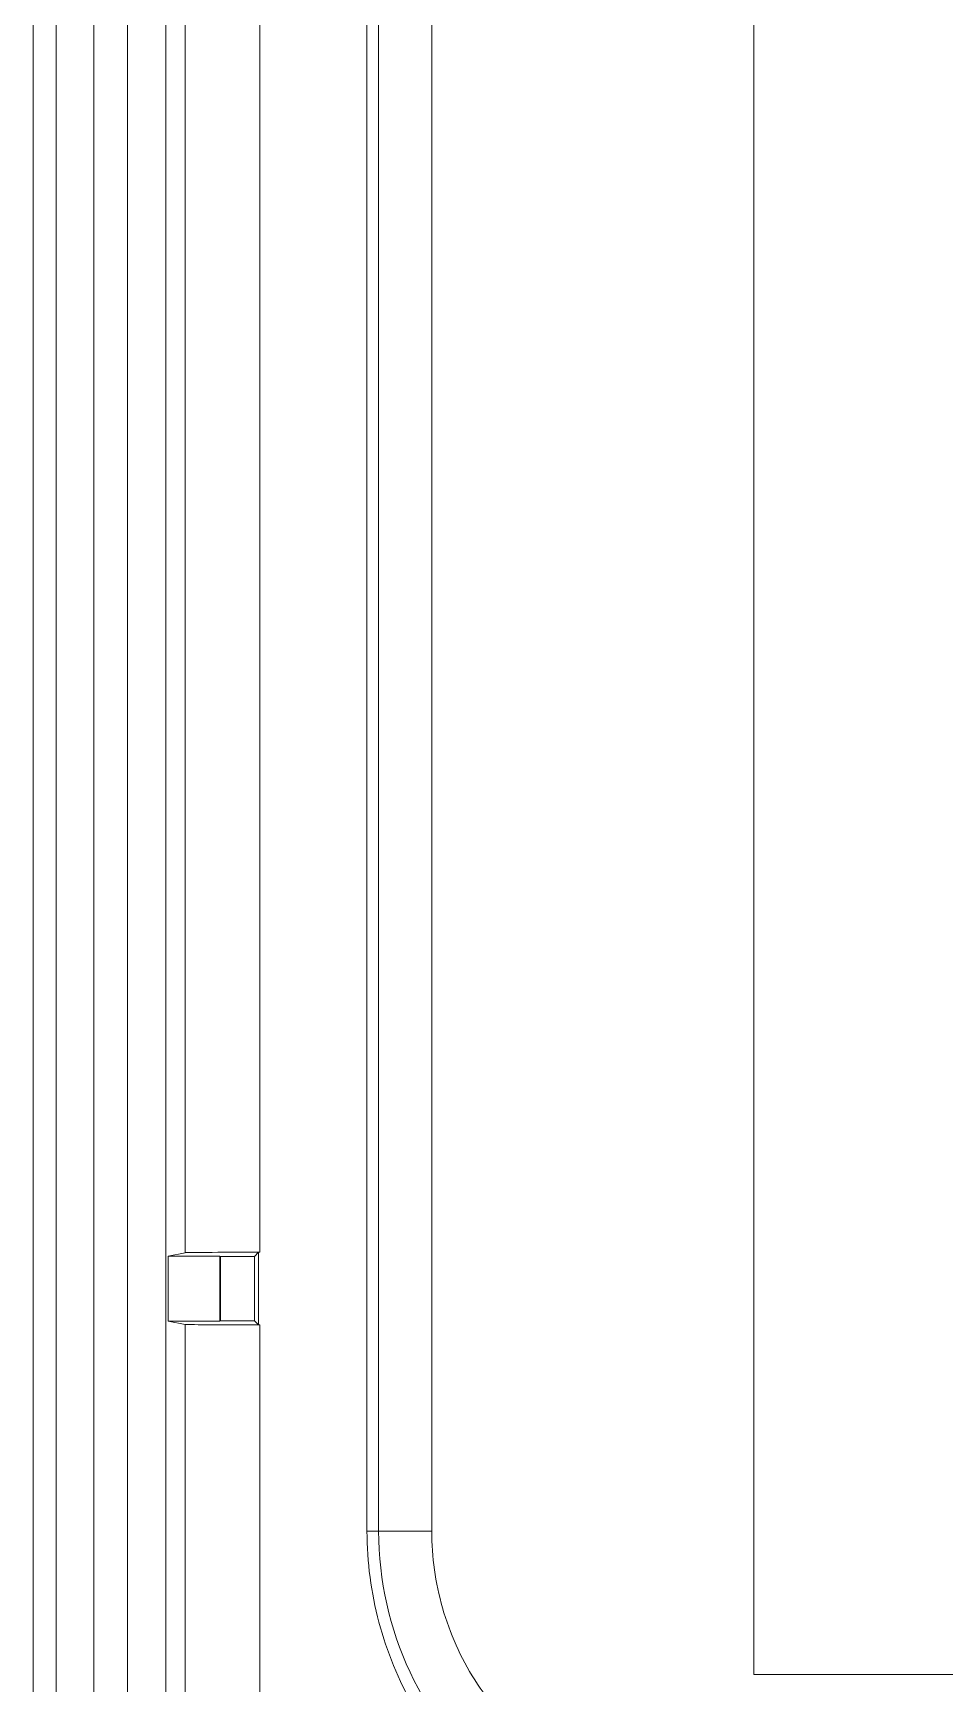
# Model space of a CAD drawing. Header units: inches. Extents: x 0 to 40, y 35.9 to 64.1.
# Drawn here: x 24.082 to 25.179, y 49.523 to 51.509 of the extents above; entities that cross this region are included whole.
import ezdxf

# ---------------------------------------------------------------- set-up
doc = ezdxf.new("R2010")
doc.units = ezdxf.units.IN
doc.header["$MEASUREMENT"] = 0
doc.layers.add('2', color=7, linetype='Continuous')

# ---------------------------------------------------------------- blocks, each defined once
blk = doc.blocks.new('block 1929')
at = {"layer": '2', "color": 7, "lineweight": 18, "true_color": 0xffffff}
blk.add_lwpolyline([(24.3484, 49.9599), (24.3076, 49.9599)], dxfattribs=at)
blk = doc.blocks.new('block 1983')
at = {"layer": '2', "color": 7, "lineweight": 18, "true_color": 0xffffff}
blk.add_lwpolyline([(24.3076, 50.0374), (24.3076, 49.9599)], dxfattribs=at)
blk = doc.blocks.new('block 2011')
at = {"layer": '2', "color": 7, "lineweight": 18, "true_color": 0xffffff}
blk.add_lwpolyline([(24.3484, 50.0374), (24.3484, 49.9599)], dxfattribs=at)
blk = doc.blocks.new('block 2021')
at = {"layer": '2', "color": 7, "lineweight": 18, "true_color": 0xffffff}
blk.add_lwpolyline([(24.2447, 50.0377), (24.2447, 49.9595)], dxfattribs=at)
blk = doc.blocks.new('block 2022')
at = {"layer": '2', "color": 7, "lineweight": 18, "true_color": 0xffffff}
blk.add_lwpolyline([(24.2652, 50.0418), (24.2447, 50.0377)], dxfattribs=at)
blk = doc.blocks.new('block 2030')
at = {"layer": '2', "color": 7, "lineweight": 18, "true_color": 0xffffff}
blk.add_lwpolyline([(24.2652, 50.0418), (24.2652, 52.0784)], dxfattribs=at)
blk = doc.blocks.new('block 2039')
at = {"layer": '2', "color": 7, "lineweight": 18, "true_color": 0xffffff}
blk.add_lwpolyline([(24.4838, 52.5755), (24.4838, 49.7067)], dxfattribs=at)
blk = doc.blocks.new('block 2056')
at = {"layer": '2', "color": 7, "lineweight": 18, "true_color": 0xffffff}
blk.add_lwpolyline([(24.3533, 49.955), (24.3533, 50.0423)], dxfattribs=at)
blk = doc.blocks.new('block 2062')
at = {"layer": '2', "color": 7, "lineweight": 18, "true_color": 0xffffff}
blk.add_lwpolyline([(28.6508, 49.5345), (24.9489, 49.5345)], dxfattribs=at)
blk = doc.blocks.new('block 2084')
at = {"layer": '2', "color": 7, "lineweight": 18, "true_color": 0xffffff}
blk.add_lwpolyline([(24.9489, 49.5345), (24.9489, 52.5634)], dxfattribs=at)
blk = doc.blocks.new('block 2092')
at = {"layer": '2', "color": 7, "lineweight": 18, "true_color": 0xffffff}
blk.add_lwpolyline([(24.1555, 49.2752), (24.1555, 52.5382)], dxfattribs=at)
blk = doc.blocks.new('block 2106')
at = {"layer": '2', "color": 7, "lineweight": 18, "true_color": 0xffffff}
blk.add_lwpolyline([(24.1959, 52.5382), (24.1959, 49.2752)], dxfattribs=at)
blk = doc.blocks.new('block 2121')
at = {"layer": '2', "color": 7, "lineweight": 18, "true_color": 0xffffff}
blk.add_lwpolyline([(24.242, 49.2752), (24.242, 52.5382)], dxfattribs=at)
blk = doc.blocks.new('block 2123')
at = {"layer": '2', "color": 7, "lineweight": 18, "true_color": 0xffffff}
blk.add_lwpolyline([(24.2447, 49.9595), (24.2652, 49.9554)], dxfattribs=at)
blk = doc.blocks.new('block 2126')
at = {"layer": '2', "color": 7, "lineweight": 18, "true_color": 0xffffff}
blk.add_lwpolyline([(24.307, 49.9595), (24.2447, 49.9595)], dxfattribs=at)
blk = doc.blocks.new('block 2127')
at = {"layer": '2', "color": 7, "lineweight": 18, "true_color": 0xffffff}
blk.add_lwpolyline([(24.2447, 50.0377), (24.307, 50.0377)], dxfattribs=at)
blk = doc.blocks.new('block 2130')
at = {"layer": '2', "color": 7, "lineweight": 18, "true_color": 0xffffff}
blk.add_lwpolyline([(24.307, 49.9595), (24.307, 50.0377)], dxfattribs=at)
blk = doc.blocks.new('block 2131')
at = {"layer": '2', "color": 7, "lineweight": 18, "true_color": 0xffffff}
blk.add_lwpolyline([(24.3076, 49.9599), (24.307, 49.9595)], dxfattribs=at)
blk = doc.blocks.new('block 2132')
at = {"layer": '2', "color": 7, "lineweight": 18, "true_color": 0xffffff}
blk.add_lwpolyline([(24.307, 50.0377), (24.3076, 50.0374)], dxfattribs=at)
blk = doc.blocks.new('block 2133')
at = {"layer": '2', "color": 7, "lineweight": 18, "true_color": 0xffffff}
blk.add_lwpolyline([(24.3076, 50.0374), (24.3484, 50.0374)], dxfattribs=at)
blk = doc.blocks.new('block 2137')
at = {"layer": '2', "color": 7, "lineweight": 18, "true_color": 0xffffff}
blk.add_lwpolyline([(24.3484, 50.0374), (24.3533, 50.0423)], dxfattribs=at)
blk = doc.blocks.new('block 2145')
at = {"layer": '2', "color": 7, "lineweight": 18, "true_color": 0xffffff}
blk.add_lwpolyline([(24.4979, 49.7067), (24.4838, 49.7067)], dxfattribs=at)
blk = doc.blocks.new('block 2146')
at = {"layer": '2', "color": 7, "lineweight": 18, "true_color": 0xffffff}
blk.add_lwpolyline([(24.4979, 49.7067), (24.4979, 52.5755)], dxfattribs=at)
blk = doc.blocks.new('block 2148')
at = {"layer": '2', "color": 7, "lineweight": 18, "true_color": 0xffffff}
blk.add_lwpolyline([(24.5618, 52.5755), (24.5618, 49.7067)], dxfattribs=at)
blk = doc.blocks.new('block 2255')
at = {"layer": '2', "color": 7, "lineweight": 18, "true_color": 0xffffff}
blk.add_lwpolyline([(24.1101, 52.5563), (24.1101, 49.4215)], dxfattribs=at)
blk = doc.blocks.new('block 2263')
at = {"layer": '2', "color": 7, "lineweight": 18, "true_color": 0xffffff}
blk.add_lwpolyline([(24.0823, 52.5526), (24.0823, 49.4215)], dxfattribs=at)
blk = doc.blocks.new('block 2364')
at = {"layer": '2', "color": 7, "lineweight": 18, "true_color": 0xffffff}
blk.add_open_spline([(24.6417, 49.3996), (24.5506, 49.4756), (24.4979, 49.588), (24.4979, 49.7067)], degree=3, dxfattribs=at)
blk = doc.blocks.new('block 2425')
at = {"layer": '2', "color": 7, "lineweight": 18, "true_color": 0xffffff}
blk.add_open_spline([(24.3533, 49.955), (24.3045, 49.955), (24.2665, 49.9552), (24.2652, 49.9554)], degree=3, dxfattribs=at)
blk = doc.blocks.new('block 2435')
at = {"layer": '2', "color": 7, "lineweight": 18, "true_color": 0xffffff}
blk.add_open_spline([(24.2652, 50.0418), (24.2665, 50.0421), (24.3045, 50.0423), (24.3533, 50.0423)], degree=3, dxfattribs=at)
blk = doc.blocks.new('block 2466')
at = {"layer": '2', "color": 7, "lineweight": 18, "true_color": 0xffffff}
blk.add_lwpolyline([(24.5618, 49.7067), (24.5619, 49.7008), (24.562, 49.695), (24.5623, 49.6892), (24.5626, 49.6834), (24.5631, 49.6776), (24.5636, 49.6718), (24.5643, 49.6661), (24.565, 49.6603), (24.5659, 49.6546), (24.5668, 49.6489), (24.5679, 49.6431), (24.569, 49.6375), (24.5703, 49.6317), (24.5717, 49.6259), (24.5732, 49.6201), (24.5748, 49.6144), (24.5764, 49.6087), (24.5782, 49.603), (24.5801, 49.5974), (24.5821, 49.5918), (24.5842, 49.5862), (24.5864, 49.5807), (24.5886, 49.5752), (24.591, 49.5697), (24.5935, 49.5643), (24.5961, 49.5589), (24.5988, 49.5536), (24.6015, 49.5483), (24.6044, 49.5431), (24.6073, 49.5379), (24.6103, 49.5328), (24.6135, 49.5278), (24.6167, 49.5228), (24.62, 49.5178), (24.6234, 49.5129), (24.6269, 49.5081), (24.6304, 49.5033), (24.6341, 49.4986), (24.6377, 49.4941), (24.6414, 49.4896), (24.6452, 49.4852), (24.6491, 49.4809), (24.653, 49.4767), (24.657, 49.4725), (24.6611, 49.4683), (24.6652, 49.4643), (24.6695, 49.4603), (24.6738, 49.4564), (24.6782, 49.4526), (24.6826, 49.4488)], dxfattribs=at)
blk = doc.blocks.new('block 2557')
at = {"layer": '2', "color": 7, "lineweight": 18, "true_color": 0xffffff}
blk.add_lwpolyline([(24.4838, 49.7067), (24.4839, 49.6997), (24.4841, 49.6927), (24.4844, 49.6858), (24.4848, 49.6789), (24.4853, 49.6719), (24.4859, 49.665), (24.4866, 49.6582), (24.4875, 49.6513), (24.4885, 49.6444), (24.4895, 49.6376), (24.4907, 49.6308), (24.492, 49.6241), (24.4934, 49.6173), (24.4949, 49.6105), (24.4965, 49.6039), (24.4982, 49.5972), (24.5001, 49.5905), (24.502, 49.5839), (24.504, 49.5773), (24.5062, 49.5708), (24.5084, 49.5643), (24.5108, 49.5578), (24.5132, 49.5514), (24.5158, 49.545), (24.5184, 49.5387), (24.5212, 49.5324), (24.5241, 49.5261), (24.527, 49.5199), (24.5301, 49.5138), (24.5332, 49.5076), (24.5365, 49.5016), (24.5398, 49.4956), (24.5433, 49.4896), (24.5469, 49.4837), (24.5505, 49.4779), (24.5542, 49.4721), (24.5581, 49.4664), (24.562, 49.4607), (24.566, 49.4551), (24.5701, 49.4496), (24.5743, 49.4441), (24.5786, 49.4387), (24.583, 49.4333), (24.5875, 49.4281), (24.5921, 49.4229), (24.5967, 49.4177), (24.6015, 49.4127), (24.6063, 49.4077), (24.6112, 49.4028), (24.6162, 49.3979)], dxfattribs=at)
blk = doc.blocks.new('block 2634')
at = {"layer": '2', "color": 7, "lineweight": 18, "true_color": 0xffffff}
blk.add_open_spline([(24.355, 49.955), (24.3548, 49.955), (24.3548, 49.955), (24.3548, 49.955), (24.3546, 49.955), (24.3546, 49.955), (24.3546, 49.955), (24.3544, 49.955), (24.3544, 49.955), (24.3544, 49.955), (24.3542, 49.955), (24.3542, 49.955), (24.3542, 49.955), (24.354, 49.955), (24.354, 49.955), (24.354, 49.955), (24.3538, 49.955), (24.3538, 49.955), (24.3538, 49.955), (24.3537, 49.955), (24.3536, 49.955), (24.3536, 49.955), (24.3534, 49.955), (24.3534, 49.955), (24.3534, 49.955)], degree=3, knots=[0, 0, 0, 0, 1, 1, 1, 2, 2, 2, 3, 3, 3, 4, 4, 4, 5, 5, 5, 6, 6, 6, 7, 7, 7, 8, 8, 8, 8], dxfattribs=at)
blk = doc.blocks.new('block 2637')
at = {"layer": '2', "color": 7, "lineweight": 18, "true_color": 0xffffff}
blk.add_lwpolyline([(24.355, 52.0779), (24.355, 52.0372), (24.355, 51.9964), (24.355, 51.9557), (24.355, 51.915), (24.355, 51.8743), (24.355, 51.8336), (24.355, 51.7929), (24.355, 51.7522), (24.355, 51.7115), (24.355, 51.6708), (24.355, 51.6301), (24.355, 51.5893), (24.355, 51.5486), (24.355, 51.5079), (24.355, 51.4672), (24.355, 51.4265), (24.355, 51.3858), (24.355, 51.3451), (24.355, 51.3044), (24.355, 51.2637), (24.355, 51.223), (24.355, 51.1822), (24.355, 51.1415), (24.355, 51.1008), (24.355, 51.0601), (24.355, 51.0194), (24.355, 50.9787), (24.355, 50.938), (24.355, 50.8973), (24.355, 50.8566), (24.355, 50.8158), (24.355, 50.7751), (24.355, 50.7344), (24.355, 50.6937), (24.355, 50.653), (24.355, 50.6123), (24.355, 50.5716), (24.355, 50.5309), (24.355, 50.4901), (24.355, 50.4494), (24.355, 50.4087), (24.355, 50.368), (24.355, 50.3273), (24.355, 50.2866), (24.355, 50.2459), (24.355, 50.2052), (24.355, 50.1644), (24.355, 50.1237), (24.355, 50.083), (24.355, 50.0423)], dxfattribs=at)
blk = doc.blocks.new('block 2671')
at = {"layer": '2', "color": 7, "lineweight": 18, "true_color": 0xffffff}
blk.add_open_spline([(24.5618, 49.7067), (24.5618, 49.7067), (24.5598, 49.7067), (24.5598, 49.7067), (24.5598, 49.7067), (24.5578, 49.7067), (24.5578, 49.7067), (24.5578, 49.7067), (24.5558, 49.7067), (24.5558, 49.7067), (24.5558, 49.7067), (24.5538, 49.7067), (24.5538, 49.7067), (24.5538, 49.7067), (24.5518, 49.7067), (24.5518, 49.7067), (24.5518, 49.7067), (24.5499, 49.7067), (24.5499, 49.7067), (24.5499, 49.7067), (24.5479, 49.7067), (24.5479, 49.7067), (24.5479, 49.7067), (24.5459, 49.7067), (24.5459, 49.7067), (24.5459, 49.7067), (24.544, 49.7067), (24.544, 49.7067), (24.544, 49.7067), (24.5421, 49.7067), (24.5421, 49.7067), (24.5421, 49.7067), (24.5402, 49.7067), (24.5402, 49.7067), (24.5402, 49.7067), (24.5383, 49.7067), (24.5383, 49.7067), (24.5383, 49.7067), (24.5365, 49.7067), (24.5365, 49.7067), (24.5365, 49.7067), (24.5346, 49.7067), (24.5346, 49.7067), (24.5346, 49.7067), (24.5328, 49.7067), (24.5328, 49.7067), (24.5328, 49.7067), (24.531, 49.7067), (24.531, 49.7067), (24.531, 49.7067), (24.5293, 49.7067), (24.5293, 49.7067), (24.5293, 49.7067), (24.5276, 49.7067), (24.5276, 49.7067), (24.5276, 49.7067), (24.5259, 49.7067), (24.5259, 49.7067), (24.5259, 49.7067), (24.5243, 49.7067), (24.5243, 49.7067), (24.5243, 49.7067), (24.5226, 49.7067), (24.5226, 49.7067), (24.5226, 49.7067), (24.5211, 49.7067), (24.5211, 49.7067), (24.5211, 49.7067), (24.5195, 49.7067), (24.5195, 49.7067), (24.5195, 49.7067), (24.5181, 49.7067), (24.5181, 49.7067), (24.5181, 49.7067), (24.5166, 49.7067), (24.5166, 49.7067), (24.5166, 49.7067), (24.5152, 49.7067), (24.5152, 49.7067), (24.5152, 49.7067), (24.5139, 49.7067), (24.5139, 49.7067), (24.5139, 49.7067), (24.5126, 49.7067), (24.5126, 49.7067), (24.5126, 49.7067), (24.5113, 49.7067), (24.5113, 49.7067), (24.5113, 49.7067), (24.5101, 49.7067), (24.5101, 49.7067), (24.5101, 49.7067), (24.509, 49.7067), (24.509, 49.7067), (24.509, 49.7067), (24.5079, 49.7067), (24.5079, 49.7067), (24.5079, 49.7067), (24.5068, 49.7067), (24.5068, 49.7067), (24.5068, 49.7067), (24.5059, 49.7067), (24.5059, 49.7067), (24.5059, 49.7067), (24.5049, 49.7067), (24.5049, 49.7067), (24.5049, 49.7067), (24.504, 49.7067), (24.504, 49.7067), (24.504, 49.7067), (24.5032, 49.7067), (24.5032, 49.7067), (24.5032, 49.7067), (24.5024, 49.7067), (24.5024, 49.7067), (24.5024, 49.7067), (24.5017, 49.7067), (24.5017, 49.7067), (24.5017, 49.7067), (24.5011, 49.7067), (24.5011, 49.7067), (24.5011, 49.7067), (24.5005, 49.7067), (24.5005, 49.7067), (24.5005, 49.7067), (24.4999, 49.7067), (24.4999, 49.7067), (24.4999, 49.7067), (24.4995, 49.7067), (24.4995, 49.7067), (24.4995, 49.7067), (24.499, 49.7067), (24.499, 49.7067), (24.499, 49.7067), (24.4987, 49.7067), (24.4987, 49.7067), (24.4987, 49.7067), (24.4984, 49.7067), (24.4984, 49.7067), (24.4984, 49.7067), (24.4982, 49.7067), (24.4982, 49.7067), (24.498, 49.7067), (24.4979, 49.7067), (24.4979, 49.7067)], degree=3, knots=[0, 0, 0, 0, 1, 1, 1, 2, 2, 2, 3, 3, 3, 4, 4, 4, 5, 5, 5, 6, 6, 6, 7, 7, 7, 8, 8, 8, 9, 9, 9, 10, 10, 10, 11, 11, 11, 12, 12, 12, 13, 13, 13, 14, 14, 14, 15, 15, 15, 16, 16, 16, 17, 17, 17, 18, 18, 18, 19, 19, 19, 20, 20, 20, 21, 21, 21, 22, 22, 22, 23, 23, 23, 24, 24, 24, 25, 25, 25, 26, 26, 26, 27, 27, 27, 28, 28, 28, 29, 29, 29, 30, 30, 30, 31, 31, 31, 32, 32, 32, 33, 33, 33, 34, 34, 34, 35, 35, 35, 36, 36, 36, 37, 37, 37, 38, 38, 38, 39, 39, 39, 40, 40, 40, 41, 41, 41, 42, 42, 42, 43, 43, 43, 44, 44, 44, 45, 45, 45, 46, 46, 46, 47, 47, 47, 48, 48, 48, 48], dxfattribs=at)
blk = doc.blocks.new('block 2675')
at = {"layer": '2', "color": 7, "lineweight": 18, "true_color": 0xffffff}
blk.add_open_spline([(24.355, 50.0423), (24.3548, 50.0423), (24.3548, 50.0423), (24.3548, 50.0423), (24.3546, 50.0423), (24.3546, 50.0423), (24.3546, 50.0423), (24.3544, 50.0423), (24.3544, 50.0423), (24.3544, 50.0423), (24.3542, 50.0423), (24.3542, 50.0423), (24.3542, 50.0423), (24.354, 50.0423), (24.354, 50.0423), (24.354, 50.0423), (24.3538, 50.0423), (24.3538, 50.0423), (24.3538, 50.0423), (24.3537, 50.0423), (24.3536, 50.0423), (24.3536, 50.0423), (24.3534, 50.0423), (24.3534, 50.0423), (24.3534, 50.0423)], degree=3, knots=[0, 0, 0, 0, 1, 1, 1, 2, 2, 2, 3, 3, 3, 4, 4, 4, 5, 5, 5, 6, 6, 6, 7, 7, 7, 8, 8, 8, 8], dxfattribs=at)
blk = doc.blocks.new('block 2711')
at = {"layer": '2', "color": 7, "lineweight": 18, "true_color": 0xffffff}
blk.add_lwpolyline([(24.2652, 49.2752), (24.2652, 49.2888), (24.2652, 49.3024), (24.2652, 49.316), (24.2652, 49.3296), (24.2652, 49.3432), (24.2652, 49.3568), (24.2652, 49.3704), (24.2652, 49.384), (24.2652, 49.3976), (24.2652, 49.4112), (24.2652, 49.4248), (24.2652, 49.4384), (24.2652, 49.452), (24.2652, 49.4656), (24.2652, 49.4793), (24.2652, 49.4929), (24.2652, 49.5065), (24.2652, 49.5201), (24.2652, 49.5337), (24.2652, 49.5473), (24.2652, 49.5609), (24.2652, 49.5745), (24.2652, 49.5881), (24.2652, 49.6017), (24.2652, 49.6153), (24.2652, 49.6289), (24.2652, 49.6425), (24.2652, 49.6561), (24.2652, 49.6697), (24.2652, 49.6833), (24.2652, 49.6969), (24.2652, 49.7105), (24.2652, 49.7242), (24.2652, 49.7377), (24.2652, 49.7513), (24.2652, 49.765), (24.2652, 49.7786), (24.2652, 49.7922), (24.2652, 49.8058), (24.2652, 49.8194), (24.2652, 49.833), (24.2652, 49.8466), (24.2652, 49.8602), (24.2652, 49.8738), (24.2652, 49.8874), (24.2652, 49.901), (24.2652, 49.9146), (24.2652, 49.9282), (24.2652, 49.9418), (24.2652, 49.9554)], dxfattribs=at)
blk = doc.blocks.new('block 2720')
at = {"layer": '2', "color": 7, "lineweight": 18, "true_color": 0xffffff}
blk.add_open_spline([(24.3533, 49.955), (24.3532, 49.9551), (24.3531, 49.9552), (24.3531, 49.9552), (24.3531, 49.9553), (24.353, 49.9553), (24.353, 49.9553), (24.3529, 49.9554), (24.3528, 49.9555), (24.3528, 49.9555), (24.3527, 49.9556), (24.3526, 49.9557), (24.3526, 49.9557), (24.3524, 49.9558), (24.3523, 49.956), (24.3523, 49.956), (24.3523, 49.9561), (24.3522, 49.9562), (24.3522, 49.9562), (24.3521, 49.9562), (24.352, 49.9563), (24.352, 49.9563), (24.3519, 49.9564), (24.3518, 49.9565), (24.3518, 49.9565), (24.3517, 49.9566), (24.3516, 49.9567), (24.3516, 49.9567), (24.3515, 49.9568), (24.3514, 49.9569), (24.3514, 49.9569), (24.3513, 49.957), (24.3512, 49.9571), (24.3512, 49.9571), (24.3511, 49.9572), (24.351, 49.9573), (24.351, 49.9573), (24.3509, 49.9574), (24.3508, 49.9575), (24.3508, 49.9575), (24.3507, 49.9576), (24.3506, 49.9577), (24.3506, 49.9577), (24.3505, 49.9578), (24.3504, 49.9579), (24.3504, 49.9579), (24.3503, 49.958), (24.3502, 49.9581), (24.3502, 49.9581), (24.3501, 49.9582), (24.35, 49.9583), (24.35, 49.9583), (24.3499, 49.9584), (24.3498, 49.9585), (24.3498, 49.9585), (24.3497, 49.9586), (24.3496, 49.9587), (24.3496, 49.9587), (24.3495, 49.9588), (24.3494, 49.9589), (24.3494, 49.9589), (24.3493, 49.959), (24.3492, 49.9591), (24.3492, 49.9591), (24.3491, 49.9592), (24.349, 49.9593), (24.349, 49.9593), (24.3489, 49.9594), (24.3488, 49.9595), (24.3488, 49.9595), (24.3487, 49.9596), (24.3486, 49.9597), (24.3486, 49.9597), (24.3485, 49.9598), (24.3484, 49.9599), (24.3484, 49.9599)], degree=3, knots=[0, 0, 0, 0, 1, 1, 1, 2, 2, 2, 3, 3, 3, 4, 4, 4, 5, 5, 5, 6, 6, 6, 7, 7, 7, 8, 8, 8, 9, 9, 9, 10, 10, 10, 11, 11, 11, 12, 12, 12, 13, 13, 13, 14, 14, 14, 15, 15, 15, 16, 16, 16, 17, 17, 17, 18, 18, 18, 19, 19, 19, 20, 20, 20, 21, 21, 21, 22, 22, 22, 23, 23, 23, 24, 24, 24, 25, 25, 25, 25], dxfattribs=at)
blk = doc.blocks.new('block 2744')
at = {"layer": '2', "color": 7, "lineweight": 18, "true_color": 0xffffff}
blk.add_lwpolyline([(24.355, 49.3395), (24.355, 49.3518), (24.355, 49.3642), (24.355, 49.3765), (24.355, 49.3888), (24.355, 49.4011), (24.355, 49.4134), (24.355, 49.4257), (24.355, 49.438), (24.355, 49.4503), (24.355, 49.4626), (24.355, 49.4749), (24.355, 49.4872), (24.355, 49.4995), (24.355, 49.5118), (24.355, 49.5241), (24.355, 49.5365), (24.355, 49.5488), (24.355, 49.5611), (24.355, 49.5734), (24.355, 49.5857), (24.355, 49.598), (24.355, 49.6103), (24.355, 49.6226), (24.355, 49.6349), (24.355, 49.6472), (24.355, 49.6595), (24.355, 49.6719), (24.355, 49.6842), (24.355, 49.6965), (24.355, 49.7088), (24.355, 49.7211), (24.355, 49.7334), (24.355, 49.7457), (24.355, 49.758), (24.355, 49.7703), (24.355, 49.7826), (24.355, 49.7949), (24.355, 49.8073), (24.355, 49.8196), (24.355, 49.8319), (24.355, 49.8442), (24.355, 49.8565), (24.355, 49.8688), (24.355, 49.8811), (24.355, 49.8934), (24.355, 49.9057), (24.355, 49.918), (24.355, 49.9303), (24.355, 49.9427), (24.355, 49.955)], dxfattribs=at)

msp = doc.modelspace()

# ---------------------------------------------------------------- block references
at = {"layer": '2'}
for name in ['block 2039', 'block 2146', 'block 2148', 'block 2255', 'block 2084', 'block 2263', 'block 2092', 'block 2106', 'block 2121', 'block 2030', 'block 2637', 'block 2022', 'block 2021', 'block 2127', 'block 2435', 'block 2130', 'block 2132', 'block 1983', 'block 2133', 'block 2137', 'block 2011', 'block 2056', 'block 2675', 'block 2123', 'block 2126', 'block 2425', 'block 2711', 'block 2131', 'block 1929', 'block 2720', 'block 2634', 'block 2744', 'block 2145', 'block 2557', 'block 2364', 'block 2671', 'block 2466', 'block 2062']:
    msp.add_blockref(name, (0, 0), dxfattribs=at)

doc.saveas('drawing.dxf')
